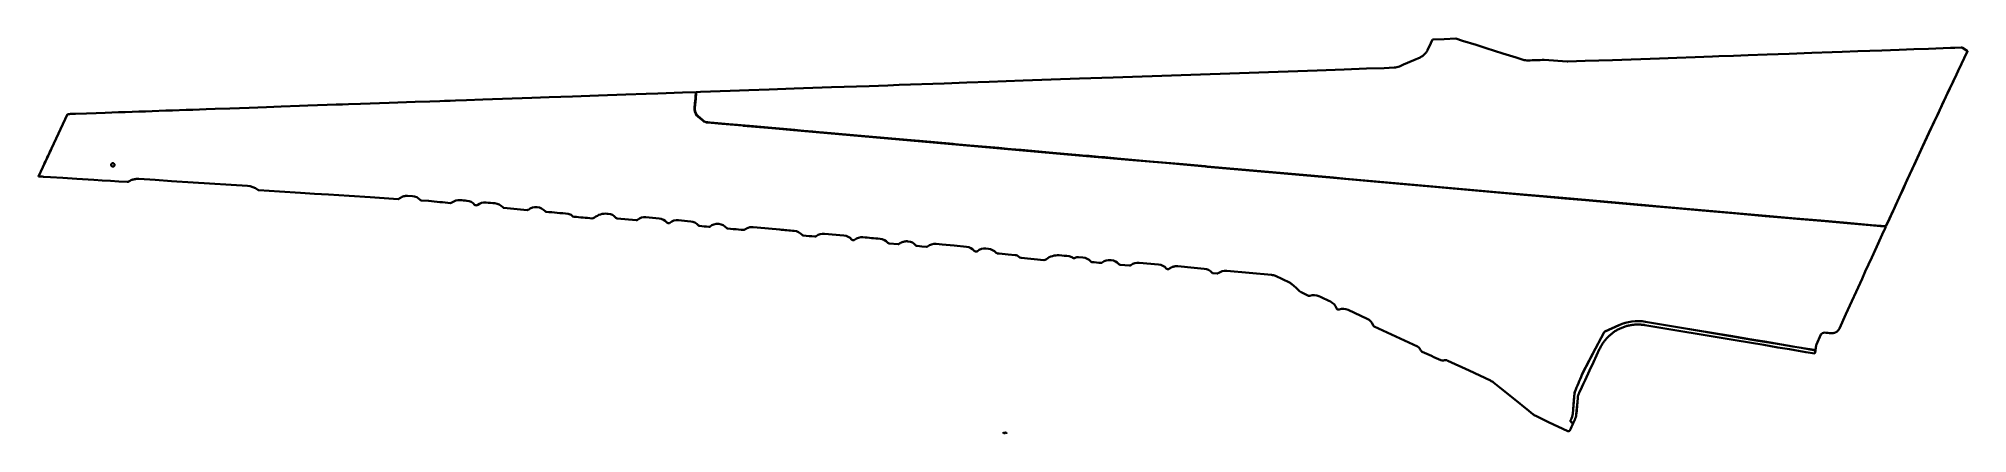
# Model space of a CAD drawing. Extents: x -16732 to -324, y -3780 to -423.
import ezdxf

# ---------------------------------------------------------------- set-up
doc = ezdxf.new("R2010")
doc.units = 0

msp = doc.modelspace()

# ---------------------------------------------------------------- linework, layer by layer
at = {"color": 7, "lineweight": 35}
for p, q in [((-4675.491211, -423.045258), (-4675.492676, -423.044922)), ((-3727.943604, -618.630554), (-3923.809082, -603.894287)), ((-364.996216, -501.970428), (-326.336792, -526.544739)), ((-323.988037, -530.392883), (-324.184204, -529.562256)), ((-392.462128, -675.722473), (-393.006378, -676.855652)), ((-11143.224609, -917.778015), (-11139.883789, -881.390991)), ((-11139.887695, -881.07605), (-11139.582031, -877.741272)), ((-11139.883789, -881.390991), (-11139.578125, -878.059265)), ((-11139.582031, -877.741272), (-11139.578125, -878.059204)), ((-11137.387695, -881.351624), (-11137.050781, -877.687866)), ((-11102.263672, -876.472168), (-11137.049805, -877.687378)), ((-16485.162109, -1064.86731), (-16621.654297, -1357.577637)), ((-11149.223633, -1031.76416), (-11149.236328, -1031.667969)), ((-11149.191406, -1032.017456), (-11149.229492, -1031.71814)), ((-11149.203125, -1031.926636), (-11149.214844, -1031.832275)), ((-11081.662109, -1120.03418), (-11120.188477, -1088.698242)), ((-11080.041992, -1118.133423), (-11118.634766, -1086.747559)), ((-11108.235352, -1095.390991), (-11118.597656, -1086.973633)), ((-11108.235352, -1095.390991), (-11080.001953, -1118.321777)), ((-11018.633789, -1136.463867), (-11039.354492, -1134.633179)), ((-11018.588867, -1136.633789), (-11039.30957, -1134.803955)), ((-10591.381836, -1174.320068), (-10690.987305, -1165.535034)), ((-10495.171875, -1185.179443), (-10464.302734, -1187.904053)), ((-10036.675781, -1223.243774), (-10146.169922, -1213.577759)), ((-9767.749023, -1246.959351), (-10036.675781, -1223.243774)), ((-16621.654297, -1357.577637), (-16732.167969, -1594.578003)), ((-16627.654297, -1370.434814), (-16621.539062, -1357.333984)), ((-8463.086914, -1362.102783), (-8562.692383, -1353.314819)), ((-16732.080078, -1594.080688), (-16732.167969, -1594.578003)), ((-16732.158203, -1594.578735), (-16732.167969, -1594.578003)), ((-6807.752441, -1508.221436), (-6794.374023, -1509.404175)), ((-6794.225586, -1509.417114), (-6794.374023, -1509.404175)), ((-6777.753418, -1513.393799), (-6776.523438, -1513.502197)), ((-5736.986328, -1605.594727), (-5716.629883, -1607.404053)), ((-5149.29541, -1657.746582), (-5716.629883, -1607.404053)), ((-13552.155273, -1763.12207), (-13592.966797, -1760.546875)), ((-13416.094727, -1803.692749), (-13474.695312, -1799.998779)), ((-13007.69043, -1841.197388), (-13012.68457, -1840.741333)), ((-12773.680664, -1862.706909), (-12576.168945, -1881.038696)), ((-12490.149414, -1856.900513), (-12493.949219, -1856.550415)), ((-11886.883789, -1912.38855), (-11893.949219, -1911.739136)), ((-11648.203125, -1966.410645), (-11810.523438, -1951.457886)), ((-11566.03418, -1941.948975), (-11453.492188, -1952.32605)), ((-986.006409, -1952.394043), (-1016.532288, -2018.976196)), ((-11371.704102, -1991.915771), (-11377.134766, -1991.415039)), ((-10948.950195, -1998.796387), (-10945.688477, -1999.096069)), ((-10869.316406, -2038.161011), (-10822.520508, -2042.438354)), ((-10619.96582, -2029.082397), (-10652.830078, -2026.056152)), ((-10427.486328, -2046.825806), (-10619.96582, -2029.082397)), ((-10045.96582, -2081.955078), (-9881.949219, -2097.112549)), ((-1017.932373, -2021.750854), (-1017.673645, -2021.336914)), ((-1016.792053, -2019.388672), (-1016.532349, -2018.976074)), ((-9805.704102, -2136.161377), (-9800.986328, -2136.595947)), ((-9497.615234, -2164.483154), (-9420.94043, -2171.533936)), ((-9338.753906, -2147.090576), (-9334.964844, -2147.441406)), ((-8762.582031, -2232.157715), (-8756.688477, -2232.787109)), ((-8674.203125, -2208.305908), (-8652.472656, -2210.310059)), ((-8373.474609, -2288.005127), (-8180.298828, -2305.79248)), ((-7928.777832, -2289.061279), (-7923.796875, -2289.52002)), ((-7847.555664, -2284.421631), (-7885.09082, -2280.976807)), ((-7611.839355, -2306.140137), (-7608.048828, -2306.490234)), ((-7451.730469, -2352.89502), (-7531.80127, -2345.506836)), ((-7369.463867, -2328.47998), (-7205.060547, -2343.628174)), ((-7124, -2383.220703), (-7128.616211, -2382.794434)), ((-6707.436523, -2421.538574), (-6740.051758, -2418.542725)), ((-6244.438477, -2432.264648), (-6625.213379, -2397.125977)), ((-6091.650391, -2497.056152), (-6211.228516, -2441.246094)), ((-5927.901367, -2610.198975), (-5992.197754, -2580.232666)), ((-5679.567383, -2725.965088), (-5684.15918, -2723.824219)), ((-5591.879883, -2730.054199), (-5429.382812, -2805.799561)), ((-3288.483154, -2860.330322), (-3407.654053, -2914.735107)), ((-1607.87439, -3024.425781), (-1569.777222, -2940.544434)), ((-1617.570679, -3076.666504), (-1621.668701, -3101.197266)), ((-1621.668701, -3101.197266), (-1621.460815, -3100.494385)), ((-1610.119263, -3031.79541), (-1616.934692, -3072.610596)), ((-3639.249268, -3482.69043), (-3650.868652, -3615.198486)), ((-3639.004883, -3480.619141), (-3650.623047, -3613.009766)), ((-3692.075439, -3686.025635), (-3677.32373, -3693.153076)), ((-3651.218262, -3618.712891), (-3650.979248, -3616.581055))]:
    msp.add_line(p, q, dxfattribs=at)
at = {"color": 7, "lineweight": 13}
for p, q in [((-324.536743, -532.800415), (-324.339996, -533.622253)), ((-11152.045898, -1012.919617), (-11152.020508, -1013.212097)), ((-11118.637695, -1086.74707), (-11118.597656, -1086.973511)), ((-11080.042969, -1118.133179), (-11080.001953, -1118.321777)), ((-11039.352539, -1134.633789), (-11039.310547, -1134.803955)), ((-3286.546631, -2864.074951), (-3405.721924, -2918.462402)), ((-1610.119019, -3031.79541), (-1609.820801, -3030.798584)), ((-3639.249268, -3482.689697), (-3639.004639, -3480.618164)), ((-3675.410156, -3688.703613), (-3690.06665, -3681.622803)), ((-3650.868652, -3615.198975), (-3650.623047, -3613.010254))]:
    msp.add_line(p, q, dxfattribs=at)
at = {"color": 7, "lineweight": 35}
for points in [[(-4873.376465, -430.006805), (-4888.518555, -461.931702), (-4916.606445, -521.416382)], [(-4675.492676, -423.044922), (-4774.436523, -426.509308), (-4873.376465, -430.006805)], [(-4104.341797, -602.941895), (-4161.464355, -584.860535), (-4275.326172, -548.8526), (-4418.503418, -503.708557), (-4504.181152, -476.762726), (-4618.40332, -440.912231), (-4675.491211, -423.045258)], [(-4979.523438, -582.520081), (-5032.373047, -605.699219), (-5120.41748, -644.282104), (-5155.622559, -659.709412)], [(-4979.522949, -582.520203), (-4975.719238, -580.776062), (-4971.976074, -578.906433), (-4968.297852, -576.913452), (-4964.687988, -574.799316), (-4961.150879, -572.566406), (-4957.69043, -570.217224), (-4954.311035, -567.754395), (-4951.015625, -565.180786), (-4947.808594, -562.499207), (-4944.693359, -559.712769), (-4941.67334, -556.824524), (-4938.751953, -553.837769), (-4935.933105, -550.755798), (-4933.219238, -547.58197), (-4930.450684, -544.10791), (-4927.808594, -540.538147), (-4925.295898, -536.877197), (-4922.916504, -533.129761), (-4920.67334, -529.300415), (-4918.568848, -525.394165), (-4916.606445, -521.415833)], [(-376.523041, -498.854584), (-431.982666, -500.896912), (-469.005951, -502.277496), (-529.04303, -504.431183), (-653.858643, -508.931244), (-778.663391, -513.444397), (-903.486084, -517.97113), (-1052.196411, -523.306763), (-1153.657227, -526.943115), (-1255.112793, -530.567078), (-1390.406616, -535.451721), (-1475.635864, -538.589111), (-1646.107422, -544.836914), (-1839.091431, -551.736938), (-2027.671875, -558.524902), (-2189.3396, -564.387329), (-2313.413574, -568.853088), (-2437.477539, -573.242676), (-2493.245605, -575.215332), (-2640.963867, -580.517029), (-2796.930908, -586.087524), (-2944.333008, -591.304199), (-3342.757812, -605.38147), (-3574.418213, -613.536316), (-3722.404785, -618.741516)], [(-1016.79187, -2019.388428), (-996.458801, -1975.024414), (-976.152527, -1930.658691), (-955.809814, -1886.306641), (-935.448059, -1841.953369), (-901.2771, -1767.467407), (-867.048584, -1692.994751), (-815.606079, -1581.265137), (-776.16864, -1495.742554), (-702.176331, -1335.723999), (-650.953857, -1225.289551), (-616.924316, -1152.12085), (-568.197693, -1047.674072), (-529.447815, -964.846375), (-506.920502, -916.848938), (-474.801422, -848.54248), (-442.86908, -780.91394), (-432.228241, -758.376404), (-418.001892, -728.351746), (-403.735596, -698.357422), (-382.500427, -653.740356), (-363.592499, -614.072021), (-351.243652, -588.343811), (-338.877136, -562.64032), (-324.537231, -532.799927)], [(-392.462128, -675.722473), (-374.940826, -638.923828), (-354.336517, -595.919128), (-340.352997, -566.888062), (-324.340454, -533.621765)], [(-7590.364258, -753.663574), (-7877.965332, -763.713623), (-8117.639648, -772.094666), (-8357.314453, -780.480225), (-8501.120117, -785.507629), (-8644.924805, -790.52887), (-8836.663086, -797.234802), (-9028.40625, -803.948975), (-9411.881836, -817.36261), (-9507.745117, -820.717896)], [(-5201.743652, -670.211121), (-5244.267578, -671.718323), (-5286.797363, -673.245056), (-5435.624023, -678.449402), (-5626.974609, -685.050232), (-5855.584473, -693.057556), (-7590.364258, -753.663513)], [(-393.006378, -676.855652), (-417.771484, -728.854614), (-433.248505, -761.50061), (-449.024841, -794.900574), (-475.735565, -851.425781), (-524.675781, -955.514038), (-578.31842, -1070.108032), (-631.4328, -1184.003052), (-668.396912, -1263.500732), (-708.617004, -1350.22998), (-765.30719, -1472.737671), (-838.308899, -1630.958984), (-871.013794, -1702.000244), (-903.679749, -1773.011353), (-918.139526, -1804.484131), (-941.935852, -1856.361328), (-969.611633, -1916.605103), (-986.006348, -1952.393921)], [(-11139.582031, -877.740784), (-11253.991211, -881.756897), (-11463.746094, -889.106201), (-11563.851562, -892.609985), (-11735.466797, -898.568237), (-11968.321289, -906.69635), (-12191.333008, -914.525879), (-12389.098633, -921.466003), (-12537.423828, -926.678589), (-12954.010742, -941.208069), (-13092.849609, -946.045227), (-13185.427734, -949.26178), (-13231.710938, -950.883484), (-13277.990234, -952.525269), (-13319.649414, -953.96991), (-13402.973633, -956.899902), (-13527.958984, -961.321838), (-13750.160156, -969.13562), (-13992.614258, -977.620728), (-14096.195312, -981.244934), (-14147.984375, -983.042725), (-14199.783203, -984.826965), (-14277.481445, -987.542114), (-14442.197266, -993.311951), (-14511.613281, -995.74231), (-14668.512695, -1001.242981), (-14792.513672, -1005.622803), (-14940.804688, -1010.806335), (-15104.681641, -1016.489075), (-15228.739258, -1020.856873), (-15305.182617, -1023.562439)], [(-11152.045898, -1012.919617), (-11148.405273, -973.342102), (-11144.745117, -933.782471), (-11141.089844, -894.239136), (-11139.887695, -881.07605)], [(-11152.020508, -1013.212097), (-11148.362305, -973.41803), (-11144.563477, -932.342896), (-11143.863281, -924.809692)], [(-11149.555664, -1013.207947), (-11144.678711, -960.43396), (-11142.248047, -934.059631), (-11137.387695, -881.351624)], [(-9507.745117, -820.717896), (-9667.196289, -826.289062), (-9986.110352, -837.419312), (-10145.589844, -842.959106), (-10305.015625, -848.582397), (-10517.641602, -856.02771), (-10690.335938, -862.073303), (-10849.775391, -867.663391), (-11102.263672, -876.472168)], [(-15305.182617, -1023.562439), (-15420.061523, -1027.609009), (-15477.483398, -1029.605103), (-15592.31543, -1033.595215), (-15649.719727, -1035.608398), (-15764.545898, -1039.623535), (-15821.94043, -1041.646973), (-15879.34668, -1043.646484), (-15936.767578, -1045.612793), (-15994.176758, -1047.608765), (-16051.578125, -1049.618042), (-16166.425781, -1053.673828), (-16242.984375, -1056.431641), (-16325.179688, -1059.321045), (-16418.728516, -1062.607422), (-16453.558594, -1063.803223)], [(-10741.883789, -1163.380493), (-10920.483398, -1147.616577), (-11009.78418, -1139.734253), (-11039.548828, -1137.111084)], [(-10494.46582, -1182.727783), (-10651.764648, -1168.845825), (-10756.570312, -1159.615479), (-10861.374023, -1150.361694), (-10983.671875, -1139.561279), (-11018.633789, -1136.463867)], [(-10690.987305, -1165.535034), (-10787.004883, -1157.081299), (-10899.650391, -1147.145996), (-11001.074219, -1138.183594), (-11018.588867, -1136.633667)], [(-10741.883789, -1163.380615), (-10740.890625, -1163.50708), (-10739.897461, -1163.633545)], [(-10495.171875, -1185.179077), (-10666.481445, -1170.094604), (-10739.897461, -1163.633667)], [(-7557.350098, -1442.000854), (-7851.068848, -1416.066895), (-10053.946289, -1221.605713), (-10164.094727, -1211.875854), (-10249.773438, -1204.325195), (-10298.728516, -1199.996094), (-10396.625, -1191.366821), (-10494.46582, -1182.727783)], [(-10146.169922, -1213.577759), (-10224.894531, -1206.637329), (-10428.649414, -1188.674805), (-10494.424805, -1182.868164)], [(-6777.753418, -1513.393799), (-6962.089355, -1497.088257), (-7146.425781, -1480.800171), (-7422.924316, -1456.383179), (-7883.748535, -1415.693481), (-8897.55957, -1326.185913), (-10341.469727, -1198.735596), (-10464.302734, -1187.904419)], [(-9309.555664, -1287.389526), (-9505.249023, -1270.125732), (-9767.749023, -1246.959351)], [(-8951.609375, -1318.98291), (-9237.96875, -1293.708374), (-9309.555664, -1287.389526)], [(-8562.692383, -1353.314819), (-8914.986328, -1322.218262), (-8951.609375, -1318.98291)], [(-7878.476074, -1413.71167), (-8103.321777, -1393.849121), (-8373.102539, -1370.047607), (-8463.086914, -1362.102783)], [(-6794.660156, -1509.378784), (-7404.820801, -1455.462402), (-7557.350098, -1442.000854)], [(-7276.16748, -1466.850098), (-7526.975586, -1444.719116), (-7557.286621, -1442.043213)], [(-7276.16748, -1466.850098), (-6995.119629, -1491.678955), (-6807.752441, -1508.221436)], [(-15977.68457, -1642.199219), (-16049.067383, -1637.690308), (-16120.430664, -1633.161011), (-16191.810547, -1628.61377), (-16263.204102, -1624.119019), (-16405.990234, -1615.187622), (-16525.001953, -1607.752441), (-16629.738281, -1601.143799), (-16691.541016, -1597.198364)], [(-16090.55957, -1507.517212), (-16091.713867, -1508.470703), (-16092.958984, -1509.300537), (-16094.28418, -1509.998169), (-16095.672852, -1510.55603), (-16097.112305, -1510.968384), (-16098.586914, -1511.231079), (-16100.081055, -1511.34082), (-16101.579102, -1511.296631), (-16103.064453, -1511.098999), (-16104.521484, -1510.75), (-16105.936523, -1510.253174), (-16107.291992, -1509.61377), (-16108.574219, -1508.838745), (-16109.771484, -1507.936157), (-16110.869141, -1506.915527), (-16111.855469, -1505.788086), (-16112.720703, -1504.565552), (-16113.456055, -1503.260498), (-16114.053711, -1501.887085), (-16114.506836, -1500.459595), (-16114.78125, -1499.174927), (-16114.938477, -1497.870728), (-16114.977539, -1496.557739), (-16114.898438, -1495.246582), (-16114.701172, -1493.947998), (-16114.386719, -1492.672607)], [(-16090.362305, -1506.817139), (-16091.517578, -1507.767944), (-16092.763672, -1508.594971), (-16094.088867, -1509.289795), (-16095.479492, -1509.845093), (-16096.918945, -1510.255005), (-16098.396484, -1510.515625), (-16099.892578, -1510.623413), (-16101.392578, -1510.577271), (-16102.879883, -1510.377686), (-16104.338867, -1510.026978), (-16105.754883, -1509.528564), (-16107.111328, -1508.887695), (-16108.395508, -1508.111328), (-16109.592773, -1507.20752), (-16110.69043, -1506.185669), (-16111.675781, -1505.05896), (-16112.539062, -1503.83728), (-16113.272461, -1502.533569), (-16113.868164, -1501.161499), (-16114.318359, -1499.735718), (-16114.619141, -1498.274658), (-16114.766602, -1496.790649), (-16114.761719, -1495.299316), (-16114.601562, -1493.816772), (-16114.290039, -1492.358398)], [(-16110.267578, -1486.068481), (-16109.113281, -1485.11499), (-16107.868164, -1484.285034), (-16106.542969, -1483.587402), (-16105.154297, -1483.029297), (-16103.714844, -1482.616821), (-16102.239258, -1482.354126), (-16100.745117, -1482.244263), (-16099.24707, -1482.28833), (-16097.761719, -1482.485962), (-16096.304688, -1482.834839), (-16094.890625, -1483.331665), (-16093.535156, -1483.970825), (-16092.251953, -1484.74585), (-16091.055664, -1485.648315), (-16089.958984, -1486.668823), (-16088.97168, -1487.796143), (-16088.106445, -1489.018799), (-16087.371094, -1490.32373), (-16086.774414, -1491.697144), (-16086.321289, -1493.124634), (-16086.048828, -1494.39624), (-16085.891602, -1495.687134), (-16085.849609, -1496.986816), (-16085.923828, -1498.285034), (-16086.114258, -1499.571411), (-16086.417969, -1500.835449)], [(-15968.641602, -1639.864746), (-15964.666016, -1637.409546), (-15960.615234, -1635.079102), (-15956.493164, -1632.875366), (-15952.304688, -1630.800781), (-15948.052734, -1628.857056), (-15943.743164, -1627.046265), (-15939.378906, -1625.369995), (-15934.96582, -1623.830078), (-15930.505859, -1622.427856), (-15926.004883, -1621.164795), (-15921.466797, -1620.042236), (-15916.896484, -1619.061157), (-15912.123047, -1618.193726), (-15907.324219, -1617.480713), (-15902.504883, -1616.922974), (-15897.668945, -1616.52124), (-15892.823242, -1616.276001), (-15887.97168, -1616.187378), (-15883.119141, -1616.255615), (-15878.271484, -1616.480713)], [(-15878.271484, -1616.480713), (-15739.739258, -1625.215088), (-15601.260742, -1633.960205), (-15416.608398, -1645.62439), (-14954.914062, -1674.694336)], [(-5715.921387, -1605.035767), (-6039.540039, -1576.291748), (-6794.660156, -1509.378784)], [(-6791.943359, -1512.141724), (-6265.418945, -1558.715454), (-5736.986328, -1605.594849)], [(-5716.59375, -1607.487549), (-6459.408203, -1541.567627), (-6777.753418, -1513.393799)], [(-1017.932068, -2021.75061), (-1062.109619, -2017.884521), (-1150.465332, -2010.194824), (-1282.476807, -1998.638428), (-1470.053711, -1982.199829), (-1799.955444, -1953.279419), (-2044.724854, -1931.810303), (-2279.62207, -1911.18103), (-2514.526367, -1890.564819), (-2866.890137, -1859.60437), (-3101.819824, -1838.950195), (-3571.707764, -1797.553467), (-4159.126953, -1745.674927), (-4981.549805, -1672.78833), (-5716.59375, -1607.487671)], [(-1016.791931, -2019.388306), (-1141.132324, -2008.480835), (-1345.742798, -1990.579834), (-1570.560303, -1970.87854), (-1787.400513, -1951.882812), (-2004.248291, -1932.852661), (-2297.901611, -1907.081055), (-2943.962646, -1850.321411), (-3061.439209, -1839.985352), (-3413.879883, -1808.953491), (-3766.351807, -1777.86499), (-4236.336914, -1736.326904), (-5000.091309, -1668.62915), (-5610.401367, -1614.413086), (-5715.921387, -1605.035767)], [(-14859.491211, -1712.693848), (-14681.739258, -1723.922729), (-14503.992188, -1735.115601), (-14385.491211, -1742.574707), (-14266.976562, -1750.078857), (-14089.19043, -1761.29834), (-13911.399414, -1772.487915), (-13792.87793, -1779.943359), (-13674.380859, -1787.406494)], [(-13663.763672, -1783.901855), (-13660.80957, -1781.502441), (-13657.765625, -1779.217529), (-13654.636719, -1777.050415), (-13651.426758, -1775.00415), (-13648.141602, -1773.081787), (-13644.78418, -1771.286011), (-13641.361328, -1769.619507), (-13637.876953, -1768.084595), (-13634.336914, -1766.683594), (-13630.745117, -1765.418213), (-13627.108398, -1764.290649), (-13623.430664, -1763.302124), (-13619.688477, -1762.448364), (-13615.916992, -1761.738525), (-13612.121094, -1761.173706), (-13608.305664, -1760.754883), (-13604.476562, -1760.482422), (-13600.640625, -1760.356934), (-13596.801758, -1760.378418), (-13592.967773, -1760.546875)], [(-4098.692383, -1750.853271), (-4434.178223, -1721.164917), (-5049.805176, -1666.58252), (-5149.295898, -1657.746582)], [(-2023.357178, -1933.408325), (-2224.406982, -1915.771118), (-2373.696533, -1902.681152), (-2597.918701, -1883.008911), (-3034.967529, -1844.608521), (-3275.056152, -1823.483276), (-3468.090332, -1806.490112), (-3748.766602, -1781.747803), (-3960.644531, -1763.04541), (-4098.692383, -1750.853271)], [(-1017.673401, -2021.33667), (-1120.569824, -2012.37915), (-1346.502686, -1992.647461), (-1566.38623, -1973.441895), (-1775.144043, -1955.146118), (-2023.357178, -1933.408203)], [(-10822.520508, -2042.438354), (-10821.526367, -2042.556641), (-10820.532227, -2042.675293)], [(-10724.30957, -2047.325684), (-10721.27832, -2045.013428), (-10718.160156, -2042.818237), (-10714.960938, -2040.743286), (-10711.685547, -2038.791626), (-10708.336914, -2036.965942), (-10704.920898, -2035.268921), (-10701.443359, -2033.703247), (-10697.908203, -2032.270874), (-10694.321289, -2030.973999), (-10690.686523, -2029.814575), (-10687.011719, -2028.794312), (-10683.299805, -2027.914429), (-10679.541016, -2027.173828), (-10675.757812, -2026.577148), (-10671.954102, -2026.125488), (-10668.136719, -2025.819336), (-10664.30957, -2025.65918), (-10660.478516, -2025.645264), (-10656.650391, -2025.777588), (-10652.830078, -2026.05603)], [(-1137.824707, -2283.966309), (-1080.711548, -2158.943604), (-1039.77356, -2069.470459), (-1030.620483, -2049.487061)], [(-1048.549194, -2088.728027), (-1086.017578, -2170.615967), (-1137.775757, -2283.858398)], [(-9410.220703, -2168.346191), (-9407.189453, -2166.034668), (-9404.072266, -2163.840332), (-9400.874023, -2161.766357), (-9397.597656, -2159.81543), (-9394.25, -2157.990723), (-9390.834961, -2156.294678), (-9387.357422, -2154.72998), (-9383.822266, -2153.29834), (-9380.236328, -2152.002441), (-9376.602539, -2150.843994), (-9372.926758, -2149.824463), (-9369.21582, -2148.945312), (-9365.458984, -2148.205566), (-9361.675781, -2147.609619), (-9357.874023, -2147.158691), (-9354.056641, -2146.853027), (-9350.230469, -2146.693359), (-9346.400391, -2146.679688), (-9342.573242, -2146.812256), (-9338.753906, -2147.09082)], [(-9180.03125, -2193.737549), (-9219.385742, -2190.115479), (-9258.738281, -2186.479736)], [(-8838.681641, -2193.144287), (-8942.314453, -2183.597412), (-9045.947266, -2174.058838), (-9097.762695, -2169.293457)], [(-8424.34082, -2263.321289), (-8485.101562, -2257.72998), (-8561.049805, -2250.730713), (-8576.238281, -2249.335693)], [(-1412.87915, -2887.641846), (-1358.001465, -2766.9646), (-1220.513428, -2465.154541), (-1192.97229, -2404.770996), (-1137.824707, -2283.966309)], [(-7113.259766, -2380.023926), (-7110.230957, -2377.709473), (-7107.116211, -2375.511963), (-7103.918945, -2373.43457), (-7100.64502, -2371.480469), (-7097.298828, -2369.652344), (-7093.884766, -2367.952881), (-7090.408203, -2366.384521), (-7086.874512, -2364.949463), (-7083.288574, -2363.649658), (-7079.655273, -2362.487061), (-7075.980469, -2361.463623), (-7072.269043, -2360.580566), (-7068.494629, -2359.833252), (-7064.694336, -2359.231201), (-7060.873535, -2358.775146), (-7057.038086, -2358.46582), (-7053.193359, -2358.303711), (-7049.345215, -2358.289062), (-7045.499512, -2358.421631), (-7041.661133, -2358.70166)], [(-5370.272461, -2870.109375), (-5186.324707, -2955.851562), (-5002.381348, -3041.59375)], [(-3602.648193, -3279.883057), (-3509.847656, -3101.89624), (-3417.033447, -2923.631104)], [(-3452.406738, -3061.180664), (-3449.209961, -3054.505371), (-3445.875, -3047.897461), (-3442.40332, -3041.359619), (-3438.796387, -3034.894775), (-3435.055908, -3028.505859), (-3431.183594, -3022.195312), (-3427.180664, -3015.966064), (-3423.049316, -3009.820801), (-3418.791016, -3003.762207), (-3414.407471, -2997.792725), (-3409.900879, -2991.915039), (-3405.272949, -2986.131592), (-3400.525635, -2980.444824), (-3395.661133, -2974.857422), (-3390.681152, -2969.371582), (-3385.588135, -2963.989502), (-3380.384277, -2958.713867), (-3375.071777, -2953.546631), (-3369.652832, -2948.490234), (-3364.130127, -2943.546631), (-3358.495117, -2938.709229), (-3352.760742, -2933.989258), (-3346.929443, -2929.388672), (-3341.003418, -2924.90918), (-3334.985596, -2920.553223), (-3328.878662, -2916.322021), (-3322.684814, -2912.217773), (-3316.407227, -2908.242188), (-3310.04834, -2904.396729), (-3303.611328, -2900.68335), (-3297.098389, -2897.103516), (-3290.512695, -2893.658691), (-3283.856934, -2890.350342), (-3277.134277, -2887.179932), (-3270.346924, -2884.148926), (-3263.40625, -2881.220459), (-3256.405273, -2878.437744), (-3249.347168, -2875.801514), (-3242.235107, -2873.313232), (-3235.072021, -2870.974121), (-3227.861328, -2868.784668), (-3220.606201, -2866.746094), (-3213.309814, -2864.859375), (-3205.975342, -2863.125244), (-3198.606201, -2861.544434), (-3191.205322, -2860.117432), (-3183.776123, -2858.844971), (-3176.322021, -2857.727783), (-3168.845947, -2856.766113), (-3161.56665, -2855.981445), (-3154.272705, -2855.344238), (-3146.967285, -2854.854492), (-3139.653076, -2854.512939), (-3132.333252, -2854.319336), (-3125.010986, -2854.273682), (-3117.688965, -2854.376221), (-3110.370361, -2854.626709), (-3103.05835, -2855.025391), (-3095.755615, -2855.571533), (-3088.465332, -2856.265381), (-3081.19043, -2857.106445), (-3073.934082, -2858.094238), (-3066.698975, -2859.228516)], [(-1621.668701, -3101.197266), (-1698.932983, -3088.181152), (-1791.522095, -3072.619385), (-1838.215698, -3064.798828), (-1936.384277, -3048.396973), (-2056.052979, -3028.344482), (-2177.643799, -3007.987061), (-2300.767334, -2987.375488), (-3066.69873, -2859.228516)], [(-3062.266113, -2830.529053), (-2773.171875, -2878.887695), (-2339.530029, -2951.402832), (-2194.974609, -2975.564697), (-2050.449219, -2999.824463), (-1905.920654, -3024.017822), (-1809.548828, -3040.131836), (-1737.298462, -3052.290039), (-1665.061035, -3064.494385), (-1616.934692, -3072.610596)], [(-1412.878662, -2887.641846), (-1414.299805, -2890.581543), (-1415.858032, -2893.451416), (-1417.549805, -2896.245117), (-1419.37146, -2898.956055), (-1421.31897, -2901.578857), (-1423.387817, -2904.107666), (-1425.573364, -2906.536377), (-1427.870972, -2908.860352), (-1430.275391, -2911.074219), (-1432.78125, -2913.173096), (-1435.389526, -2915.157227), (-1438.088501, -2917.01709), (-1440.872192, -2918.748291), (-1443.734253, -2920.347412), (-1446.668579, -2921.810791), (-1449.668579, -2923.135498), (-1452.727661, -2924.318359), (-1455.838989, -2925.356689), (-1458.99585, -2926.248779), (-1462.191162, -2926.992188), (-1465.077026, -2927.530273), (-1467.983032, -2927.947266), (-1470.904175, -2928.242432), (-1473.835205, -2928.415527), (-1476.770996, -2928.46582), (-1479.706421, -2928.393555), (-1482.636475, -2928.198486)], [(-3452.406738, -3061.18042), (-3505.402832, -3174.772461), (-3537.945557, -3244.543213), (-3576.288574, -3326.75415), (-3592.203613, -3360.825195), (-3615.993652, -3411.897949), (-3626.040039, -3433.445068)], [(-1616.934692, -3072.610596), (-1617.308838, -3075.07373), (-1617.570557, -3076.666504)], [(-4380.990234, -3331.218262), (-4562.598633, -3246.569336), (-4744.212891, -3161.920898)], [(-4355.094238, -3347.431641), (-4299.549805, -3392.103027), (-4188.009766, -3481.75415), (-4054.320801, -3589.149902), (-4020.901855, -3615.978271)], [(-3680.76001, -3612.496094), (-3671.12207, -3496.169189), (-3666.299316, -3437.976807)], [(-3722.966553, -3760.89209), (-3886.865479, -3683.282715), (-3996.150879, -3631.479004)], [(-3706.192871, -3754.958252), (-3706.726562, -3755.971924), (-3707.352783, -3756.931885), (-3708.066406, -3757.830078), (-3708.860596, -3758.658691), (-3709.729004, -3759.410645), (-3710.670166, -3760.084473), (-3711.670166, -3760.668701), (-3712.720459, -3761.158447), (-3713.812012, -3761.550049), (-3714.935303, -3761.840088), (-3716.085449, -3762.026611), (-3717.248291, -3762.106934), (-3718.413574, -3762.080322), (-3719.571289, -3761.947021), (-3720.711914, -3761.708252), (-3721.858643, -3761.353516), (-3722.966064, -3760.89209)], [(-3692.075439, -3686.025635), (-3693.410645, -3685.295654), (-3694.664307, -3684.435059), (-3695.82373, -3683.453125), (-3696.876465, -3682.359375), (-3697.811768, -3681.165283), (-3698.614746, -3679.890381), (-3699.283447, -3678.541504), (-3699.810059, -3677.132324), (-3700.189453, -3675.677246), (-3700.417236, -3674.19165), (-3700.491211, -3672.694824), (-3700.411133, -3671.198242), (-3700.177734, -3669.717773), (-3699.793945, -3668.268555), (-3699.263428, -3666.865723), (-3698.790527, -3665.886475), (-3698.246338, -3664.94458)], [(-3677.32373, -3693.153076), (-3676.594971, -3691.352051), (-3675.410156, -3688.703613)]]:
    msp.add_lwpolyline(points, dxfattribs=at)
at = {"color": 7, "lineweight": 13}
for points in [[(-3598.629883, -3281.539551), (-3524.391602, -3139.200439), (-3413.00415, -2925.366943)], [(-3417.033447, -2923.631104), (-3416.442871, -2923.815674), (-3415.732178, -2924.0896), (-3414.955566, -2924.424072), (-3413.00415, -2925.366943)], [(-3407.654053, -2914.735107), (-3407.420898, -2915.10791), (-3406.852783, -2916.145508), (-3405.722168, -2918.462158)], [(-3288.483154, -2860.330322), (-3288.248779, -2860.707764), (-3287.678955, -2861.752197), (-3286.546631, -2864.074951)], [(-3062.266113, -2830.529053), (-3062.507324, -2832.096924), (-3062.921875, -2834.627441)], [(-3062.921875, -2834.627441), (-2773.821045, -2882.970459), (-2340.182129, -2955.467041), (-2123.352051, -2991.746338), (-1906.558838, -3028.081787), (-1810.190552, -3044.205566), (-1737.939453, -3056.36084), (-1665.699219, -3068.554932), (-1617.570557, -3076.666504)], [(-3603.380127, -3281.449219), (-3602.770264, -3281.557617), (-3602.03418, -3281.749756), (-3601.227783, -3282.001465), (-3600.222656, -3282.356445), (-3599.198486, -3282.755859)], [(-3602.648193, -3279.883057), (-3602.061523, -3280.041748), (-3601.35376, -3280.294922), (-3600.579346, -3280.614014), (-3599.613037, -3281.053711), (-3598.629883, -3281.539307)], [(-3676.261475, -3612.422119), (-3667.592041, -3507.771729), (-3661.800537, -3437.933838)], [(-3666.299316, -3437.976807), (-3665.508057, -3437.873779), (-3664.539062, -3437.831543), (-3663.479492, -3437.839844), (-3661.800537, -3437.933594)], [(-3663.401367, -3426.041992), (-3662.792725, -3426.140137), (-3662.057129, -3426.324219), (-3661.251221, -3426.570068), (-3660.246338, -3426.92041), (-3659.222412, -3427.317871)], [(-3698.246338, -3664.94458), (-3697.685303, -3665.119629), (-3697.007324, -3665.404541), (-3696.266602, -3665.765381), (-3695.34082, -3666.265869), (-3694.401123, -3666.819336)], [(-3690.06665, -3681.622803), (-3691.000244, -3681.112793), (-3691.877197, -3680.511719), (-3692.688721, -3679.825928), (-3693.426514, -3679.062256), (-3694.082275, -3678.228516), (-3694.645996, -3677.338623), (-3695.116211, -3676.396729), (-3695.488037, -3675.412598), (-3695.757324, -3674.395996), (-3695.921143, -3673.357666), (-3695.977539, -3672.311523), (-3695.927002, -3671.265137), (-3695.769531, -3670.229492), (-3695.507324, -3669.214844), (-3695.142822, -3668.232178), (-3694.799316, -3667.511475), (-3694.400879, -3666.819336)], [(-3692.075439, -3686.025635), (-3691.588867, -3684.864258), (-3690.332764, -3682.164062), (-3690.06665, -3681.622803)], [(-3680.76001, -3612.496094), (-3680.348633, -3612.42334), (-3679.866943, -3612.371582), (-3678.941895, -3612.327637), (-3677.939697, -3612.331543), (-3676.26123, -3612.422363)]]:
    msp.add_lwpolyline(points, dxfattribs=at)
for points in [[(-8527.52832, -3774.030029), (-8527.05957, -3774.030029), (-8527.05957, -3772.421143), (-8525.586914, -3772.421143), (-8525.586914, -3772.002686), (-8527.05957, -3772.002686), (-8527.05957, -3770.953613), (-8525.249023, -3770.953613), (-8525.249023, -3770.530029), (-8527.52832, -3770.530029)], [(-8524.335938, -3774.030029), (-8523.892578, -3774.030029), (-8523.892578, -3772.481689), (-8523.84668, -3772.108643), (-8523.710938, -3771.841309), (-8523.489258, -3771.679932), (-8523.191406, -3771.624512), (-8522.969727, -3771.659668), (-8522.802734, -3771.760498), (-8522.702148, -3771.932129), (-8522.666992, -3772.164062), (-8522.217773, -3772.164062), (-8522.27832, -3771.755615), (-8522.445312, -3771.463135), (-8522.722656, -3771.286621), (-8523.100586, -3771.226074), (-8523.357422, -3771.266357), (-8523.580078, -3771.367188), (-8523.776367, -3771.538574), (-8523.932617, -3771.770752), (-8523.932617, -3771.321777), (-8524.335938, -3771.321777)], [(-8521.597656, -3772.678467), (-8521.516602, -3773.293701), (-8521.285156, -3773.747559), (-8520.916992, -3774.030029), (-8520.422852, -3774.125732), (-8519.933594, -3774.030029), (-8519.56543, -3773.752686), (-8519.333008, -3773.298828), (-8519.248047, -3772.678467), (-8519.333008, -3772.063232), (-8519.56543, -3771.604248), (-8519.933594, -3771.326904), (-8520.422852, -3771.226074), (-8520.916992, -3771.326904), (-8521.285156, -3771.609375), (-8521.516602, -3772.063232)], [(-8521.143555, -3772.67334), (-8521.098633, -3772.219482), (-8520.957031, -3771.891602), (-8520.730469, -3771.689941), (-8520.422852, -3771.619385), (-8520.120117, -3771.689941), (-8519.893555, -3771.886719), (-8519.751953, -3772.219482), (-8519.701172, -3772.67334), (-8519.751953, -3773.132324), (-8519.893555, -3773.465088), (-8520.120117, -3773.666992), (-8520.422852, -3773.732422), (-8520.730469, -3773.666992), (-8520.957031, -3773.465088), (-8521.098633, -3773.132324)], [(-8518.430664, -3774.030029), (-8517.986328, -3774.030029), (-8517.986328, -3772.466553), (-8517.941406, -3772.108643), (-8517.794922, -3771.846191), (-8517.568359, -3771.684814), (-8517.265625, -3771.624512), (-8517.023438, -3771.674805), (-8516.87207, -3771.811035), (-8516.796875, -3772.037842), (-8516.771484, -3772.340576), (-8516.771484, -3774.030029), (-8516.327148, -3774.030029), (-8516.327148, -3772.249756), (-8516.347656, -3771.891602), (-8516.438477, -3771.594238), (-8516.736328, -3771.321777), (-8517.200195, -3771.226074), (-8517.457031, -3771.26123), (-8517.673828, -3771.357178), (-8517.860352, -3771.518555), (-8518.006836, -3771.735352), (-8518.006836, -3771.321777), (-8518.430664, -3771.321777)], [(-8514.799805, -3771.790771), (-8514.799805, -3773.147461), (-8514.769531, -3773.586182), (-8514.62793, -3773.888916), (-8514.345703, -3774.06543), (-8513.866211, -3774.125732), (-8513.341797, -3774.100586), (-8513.341797, -3773.717285), (-8513.725586, -3773.747559), (-8514.073242, -3773.707275), (-8514.259766, -3773.581299), (-8514.34082, -3773.369385), (-8514.355469, -3773.071777), (-8514.355469, -3771.790771), (-8513.341797, -3771.790771), (-8513.341797, -3771.412598), (-8514.355469, -3771.412598), (-8514.355469, -3770.62085), (-8514.799805, -3770.62085), (-8514.799805, -3771.412598), (-8515.566406, -3771.412598), (-8515.566406, -3771.790771)], [(-8508.510742, -3774.030029), (-8508.041992, -3774.030029), (-8507.052734, -3771.321777), (-8507.511719, -3771.321777), (-8508.273438, -3773.505615), (-8509.049805, -3771.321777), (-8509.513672, -3771.321777)], [(-8504.929688, -3773.656738), (-8504.929688, -3771.412598), (-8506.069336, -3771.412598), (-8506.069336, -3771.790771), (-8505.374023, -3771.790771), (-8505.374023, -3773.656738), (-8506.28125, -3773.656738), (-8506.28125, -3774.030029), (-8504.011719, -3774.030029), (-8504.011719, -3773.656738)], [(-8504.915039, -3770.408936), (-8505.383789, -3770.408936), (-8505.383789, -3770.91333), (-8504.915039, -3770.91333)], [(-8502.862305, -3772.804443), (-8501.086914, -3772.804443), (-8501.082031, -3772.597656), (-8501.162109, -3772.017822), (-8501.384766, -3771.583984), (-8501.737305, -3771.321777), (-8502.206055, -3771.226074), (-8502.665039, -3771.326904), (-8503.018555, -3771.609375), (-8503.245117, -3772.068115), (-8503.326172, -3772.67334), (-8503.25, -3773.293701), (-8503.023438, -3773.747559), (-8502.675781, -3774.030029), (-8502.22168, -3774.125732), (-8501.828125, -3774.060303), (-8501.505859, -3773.888916), (-8501.268555, -3773.616455), (-8501.131836, -3773.253418), (-8501.571289, -3773.253418), (-8501.662109, -3773.455078), (-8501.792969, -3773.606445), (-8502.166016, -3773.727539), (-8502.454102, -3773.671875), (-8502.670898, -3773.495361), (-8502.811523, -3773.208008), (-8502.862305, -3772.81958)], [(-8502.862305, -3772.431396), (-8502.806641, -3772.083252), (-8502.670898, -3771.826172), (-8502.463867, -3771.669678), (-8502.191406, -3771.614258), (-8501.923828, -3771.669678), (-8501.717773, -3771.826172), (-8501.59082, -3772.083252), (-8501.545898, -3772.431396)], [(-8499.574219, -3774.030029), (-8499.170898, -3771.730225), (-8498.766602, -3774.030029), (-8498.34375, -3774.030029), (-8497.677734, -3771.321777), (-8498.106445, -3771.321777), (-8498.555664, -3773.621582), (-8498.954102, -3771.321777), (-8499.392578, -3771.321777), (-8499.791016, -3773.621582), (-8500.239258, -3771.321777), (-8500.663086, -3771.321777), (-8499.998047, -3774.030029)], [(-8527.291992, -3778.922119), (-8527.75, -3778.922119), (-8527.649414, -3779.456543), (-8527.397461, -3779.849854), (-8527.008789, -3780.086914), (-8526.484375, -3780.172607), (-8525.964844, -3780.092041), (-8525.577148, -3779.870117), (-8525.330078, -3779.522217), (-8525.239258, -3779.063232), (-8525.314453, -3778.649658), (-8525.526367, -3778.382324), (-8525.869141, -3778.205811), (-8526.328125, -3778.074707), (-8526.72168, -3777.979004), (-8526.978516, -3777.86792), (-8527.125, -3777.706543), (-8527.170898, -3777.454346), (-8527.125, -3777.227539), (-8526.994141, -3777.055908), (-8526.791992, -3776.939941), (-8526.514648, -3776.899658), (-8526.232422, -3776.950195), (-8526.010742, -3777.086182), (-8525.864258, -3777.313232), (-8525.793945, -3777.62085), (-8525.334961, -3777.62085), (-8525.334961, -3777.61084), (-8525.415039, -3777.136719), (-8525.652344, -3776.783691), (-8526.025391, -3776.561768), (-8526.530273, -3776.486084), (-8526.983398, -3776.561768), (-8527.336914, -3776.773682), (-8527.563477, -3777.101318), (-8527.644531, -3777.525146), (-8527.579102, -3777.90332), (-8527.387695, -3778.1604), (-8527.084961, -3778.332031), (-8526.670898, -3778.463135), (-8526.262695, -3778.579102), (-8525.955078, -3778.689941), (-8525.768555, -3778.851318), (-8525.703125, -3779.11377), (-8525.763672, -3779.380859), (-8525.919922, -3779.582764), (-8526.157227, -3779.70874), (-8526.464844, -3779.749023), (-8526.807617, -3779.693604), (-8527.069336, -3779.532227), (-8527.236328, -3779.27002)], [(-8522.777344, -3778.266357), (-8522.338867, -3778.266357), (-8522.429688, -3777.863037), (-8522.646484, -3777.545166), (-8522.984375, -3777.348633), (-8523.423828, -3777.272949), (-8523.907227, -3777.373779), (-8524.275391, -3777.65625), (-8524.507812, -3778.11499), (-8524.587891, -3778.730469), (-8524.512695, -3779.340576), (-8524.286133, -3779.794434), (-8523.927734, -3780.076904), (-8523.438477, -3780.172607), (-8523.004883, -3780.097168), (-8522.666992, -3779.885254), (-8522.43457, -3779.55249), (-8522.333984, -3779.108643), (-8522.757812, -3779.108643), (-8522.833008, -3779.391113), (-8522.974609, -3779.602783), (-8523.175781, -3779.733887), (-8523.423828, -3779.774414), (-8523.731445, -3779.70874), (-8523.953125, -3779.50708), (-8524.088867, -3779.179199), (-8524.134766, -3778.715332), (-8524.088867, -3778.26123), (-8523.948242, -3777.933594), (-8523.720703, -3777.731689), (-8523.423828, -3777.661133), (-8523.161133, -3777.706543), (-8522.964844, -3777.82251), (-8522.833008, -3778.01416)], [(-8519.857422, -3779.723877), (-8519.857422, -3779.739014), (-8519.833008, -3779.9104), (-8519.756836, -3780.031494), (-8519.439453, -3780.127441), (-8519.192383, -3780.086914), (-8519.192383, -3779.744141), (-8519.297852, -3779.759277), (-8519.439453, -3779.693604), (-8519.464844, -3779.491943), (-8519.464844, -3778.089844), (-8519.525391, -3777.731689), (-8519.701172, -3777.479736), (-8520.008789, -3777.328369), (-8520.442383, -3777.272949), (-8520.866211, -3777.333496), (-8521.178711, -3777.504883), (-8521.375977, -3777.772217), (-8521.441406, -3778.125244), (-8521.441406, -3778.155518), (-8521.042969, -3778.155518), (-8521.007812, -3777.943604), (-8520.896484, -3777.792236), (-8520.714844, -3777.70166), (-8520.458008, -3777.66626), (-8520.210938, -3777.691406), (-8520.03418, -3777.76709), (-8519.928711, -3777.898193), (-8519.893555, -3778.079834), (-8519.913086, -3778.291504), (-8519.994141, -3778.397461), (-8520.195312, -3778.447998), (-8520.574219, -3778.488281), (-8521.007812, -3778.579102), (-8521.31543, -3778.740479), (-8521.49707, -3778.992676), (-8521.552734, -3779.365723), (-8521.501953, -3779.69873), (-8521.345703, -3779.945801), (-8521.09375, -3780.102051), (-8520.745117, -3780.157715), (-8520.276367, -3780.051758)], [(-8519.908203, -3779.128662), (-8519.96875, -3779.391113), (-8520.129883, -3779.592773), (-8520.37207, -3779.723877), (-8520.669922, -3779.769287), (-8520.861328, -3779.744141), (-8520.998047, -3779.66333), (-8521.083008, -3779.522217), (-8521.108398, -3779.325439), (-8521.087891, -3779.148926), (-8521.007812, -3779.022949), (-8520.68457, -3778.881592), (-8520.276367, -3778.821045), (-8519.908203, -3778.700195)], [(-8517.547852, -3776.829102), (-8517.547852, -3779.703613), (-8518.460938, -3779.703613), (-8518.460938, -3780.076904), (-8516.196289, -3780.076904), (-8516.196289, -3779.703613), (-8517.104492, -3779.703613), (-8517.104492, -3776.455811), (-8518.244141, -3776.455811), (-8518.244141, -3776.829102)], [(-8515.005859, -3778.851318), (-8513.231445, -3778.851318), (-8513.225586, -3778.644531), (-8513.306641, -3778.064697), (-8513.52832, -3777.630859), (-8513.881836, -3777.368652), (-8514.350586, -3777.272949), (-8514.80957, -3777.373779), (-8515.162109, -3777.65625), (-8515.389648, -3778.11499), (-8515.469727, -3778.720215), (-8515.394531, -3779.340576), (-8515.167969, -3779.794434), (-8514.819336, -3780.076904), (-8514.365234, -3780.172607), (-8513.972656, -3780.107178), (-8513.649414, -3779.935791), (-8513.412109, -3779.66333), (-8513.276367, -3779.300293), (-8513.714844, -3779.300293), (-8513.805664, -3779.501953), (-8513.9375, -3779.65332), (-8514.310547, -3779.774414), (-8514.597656, -3779.71875), (-8514.814453, -3779.542236), (-8514.956055, -3779.254883), (-8515.005859, -3778.866455)], [(-8515.005859, -3778.478271), (-8514.951172, -3778.130127), (-8514.814453, -3777.873047), (-8514.607422, -3777.716553), (-8514.335938, -3777.661133), (-8514.068359, -3777.716553), (-8513.861328, -3777.873047), (-8513.735352, -3778.130127), (-8513.689453, -3778.478271)], [(-8511.662109, -3778.120117), (-8510.966797, -3778.120117), (-8510.966797, -3777.368652), (-8511.662109, -3777.368652)], [(-8511.662109, -3780.076904), (-8510.966797, -3780.076904), (-8510.966797, -3779.325439), (-8511.662109, -3779.325439)], [(-8502.296875, -3780.076904), (-8501.837891, -3780.076904), (-8501.837891, -3776.551758), (-8502.181641, -3776.551758), (-8502.272461, -3776.859375), (-8502.454102, -3777.066162), (-8502.731445, -3777.187256), (-8503.114258, -3777.227539), (-8503.114258, -3777.585449), (-8502.296875, -3777.585449)], [(-8499.518555, -3778.120117), (-8498.822266, -3778.120117), (-8498.822266, -3777.368652), (-8499.518555, -3777.368652)], [(-8499.518555, -3780.076904), (-8498.822266, -3780.076904), (-8498.822266, -3779.325439), (-8499.518555, -3779.325439)], [(-8496.225586, -3780.076904), (-8495.766602, -3780.076904), (-8495.766602, -3776.551758), (-8496.109375, -3776.551758), (-8496.200195, -3776.859375), (-8496.381836, -3777.066162), (-8496.65918, -3777.187256), (-8497.041992, -3777.227539), (-8497.041992, -3777.585449), (-8496.225586, -3777.585449)]]:
    msp.add_lwpolyline(points, close=True, dxfattribs=at)
at = {"color": 7, "lineweight": 35}
for centre, radius, start, end in [((-4066.434814, -483.214142), 125.585181, 252.431795, 271.998087), ((-30741.513672, 765277.3125), 766350.602848, 271.995075, 272.005423), ((-3724.169678, -568.543396), 50.229105, 265.691098, 272.013496), ((-375.773529, -518.970764), 20.129268, 57.627959, 92.134437), ((-328.966583, -530.699097), 4.915996, 13.371557, 57.673243), ((-328.939667, -530.682373), 4.885695, 334.309606, 13.254206), ((-328.721771, -531.510498), 4.86394, 334.268669, 13.283941), ((-5206.118652, -544.457703), 125.828795, 271.99263, 293.659882), ((-9409.427734, -1078.796509), 1741.257544, 174.694136, 174.926459), ((-17762.845703, 37457.550781), 38543.596662, 271.899651, 271.946656), ((-11065.142578, -1020.961975), 87.274544, 174.712687, 185.854328), ((-11065.339844, -1021.230225), 87.051097, 174.715091, 185.757462), ((-11065.103516, -1020.951477), 87.314874, 185.858562, 230.885341), ((-11065.120117, -1020.988159), 84.79285, 174.735391, 187.235542), ((-11065.165039, -1020.997192), 84.74777, 187.233234, 230.880765), ((-11065.301758, -1021.305115), 84.570874, 187.214956, 207.269512), ((-11065.232422, -1021.258301), 84.653826, 207.276301, 230.921104), ((-11032.762695, -1059.905396), 77.502913, 230.880314, 264.977104), ((-11032.77832, -1059.994995), 74.926666, 230.890655, 264.965151), ((-11032.735352, -1060.093506), 74.998277, 230.932401, 264.970963), ((-36862.226562, -299716.96875), 299696.301474, 84.952493, 84.971098), ((-1086607, 498089.53125), 1180811.66473, 334.970193, 334.977115), ((102481.164062, 1249939.25), 1256209.988778, 264.959994, 264.965014), ((-85177.414062, -879887.0625), 881867.663769, 84.95041, 84.964213), ((-11536.040039, 78654.421875), 80417.04737, 266.295276, 266.32427), ((-1175188.375, 539466.5625), 1278580.251214, 334.964925, 334.969592), ((-16100.445312, -1496.782227), 14.53506, 132.515574, 163.576282), ((-16100.382812, -1496.803833), 14.535199, 312.517963, 343.896615), ((-16100.117188, -1496.137695), 14.46372, 312.408044, 342.525291), ((-15976.737305, -1627.185791), 15.043241, 266.389423, 302.556948), ((-14964.380859, -1824.653076), 150.257436, 50.185143, 86.387816), ((-14858.542969, -1697.685669), 15.038335, 230.193894, 266.382531), ((-13673.432617, -1772.441528), 14.994791, 266.373215, 310.154598), ((-13558.464844, -1863.145996), 100.222606, 42.691677, 86.390753), ((-13473.750977, -1784.994019), 15.034551, 222.69951, 266.398138), ((-13424.106445, -1930.741577), 127.301206, 84.739486, 86.391764), ((-61679.097656, -526112.375), 526525.346553, 84.72, 84.740306), ((1459.639526, 158478.015625), 160938.632221, 264.79357, 264.813425), ((-13225.289062, -1806.174561), 14.999543, 264.706915, 308.469696), ((-13011.230469, -1825.786133), 15.025157, 221.068789, 264.447648), ((-13006.245117, -1826.23999), 15.027311, 264.482263, 308.469132), ((-61524.261719, -530292.75), 530705.934546, 84.737656, 84.745839), ((-12772.213867, -1847.74707), 15.031479, 221.03696, 264.399884), ((-12574.709961, -1866.101562), 15.007887, 264.424241, 308.462948), ((-12412.404297, -1880.998901), 15.038025, 221.071466, 264.765689), ((-68186.164062, -609899.75), 610556.44948, 84.741296, 84.758905), ((-12231.499023, -1963.054321), 50.120031, 43.595404, 84.746446), ((-12173.280273, -1907.912476), 30.069227, 223.195136, 264.739099), ((47355.121094, 643832.875), 648508.932201, 264.733006, 264.746435), ((-12021.925781, -1921.88623), 30.03029, 264.724783, 309.322599), ((-11809.147461, -1936.489136), 15.031579, 221.061357, 264.749672), ((-11646.819336, -1951.457397), 15.01679, 264.716095, 308.430477), ((-74544.28125, -689053.25), 689991.38179, 84.731297, 84.74004), ((-11375.755859, -1976.443848), 15.034145, 221.052109, 264.737637), ((-11370.319336, -1976.958618), 15.021187, 264.711642, 308.436324), ((-11106.920898, -2001.196533), 15.032619, 221.065456, 264.412076), ((48426.519531, 644377.3125), 649129.353426, 264.737719, 264.744563), ((-11029.74707, -2008.314453), 15.017993, 264.441371, 308.435446), ((-10867.947266, -2023.155518), 15.067508, 221.076917, 264.78995), ((31296.568359, 456861.375), 460832.699637, 264.756222, 264.766898), ((-10733.649414, -2035.541138), 15.036614, 264.752363, 308.399495), ((136669.578125, 1595701.375), 1604505.20157, 264.739878, 264.744304), ((-10226.370117, -2082.261963), 15.027228, 221.071002, 264.751209), ((52051.238281, 672952.75), 677916.772793, 264.728908, 264.73735), ((-10126.782227, -2091.437744), 15.031701, 264.426877, 308.401008), ((-9804.242188, -2121.201172), 15.0308, 221.068106, 264.420559), ((89855.765625, 1083802.25), 1090470.220853, 264.760792, 264.768469), ((-86612.515625, 37163.160156), 94137.680752, 335.357031, 335.383587), ((-54712.933594, 22524.591797), 59039.615103, 335.403181, 335.432779), ((-55316.839844, 22817.683594), 59710.773346, 335.389129, 335.418392), ((-9799.525391, -2121.630859), 15.036386, 264.426782, 308.388581), ((-9496.246094, -2149.518555), 15.026757, 221.064431, 264.770921), ((-9419.557617, -2156.562012), 15.03518, 264.723758, 308.39134), ((-9257.255859, -2171.52002), 15.032972, 221.07551, 264.343303), ((-9178.576172, -2178.777588), 15.030168, 264.443318, 308.402477), ((-8760.990234, -2217.210693), 15.031265, 221.082599, 263.92352), ((-8755.086914, -2217.839844), 15.032538, 263.884069, 308.4444), ((-8574.780273, -2234.371582), 15.034165, 221.090823, 264.439356), ((-8428.926758, -2313.248779), 50.136884, 43.481281, 84.751733), ((-8370.726562, -2258.055176), 30.075257, 223.480132, 264.75653), ((13322.740234, 229482.34375), 232731.592194, 264.730971, 264.751803), ((-7969.880859, -2323.532715), 50.149423, 49.336102, 84.754581), ((-7927.400391, -2274.080811), 15.043546, 229.336009, 264.74569), ((-7922.414062, -2274.543945), 15.039723, 264.725582, 300.148084), ((-7889.681641, -2330.901855), 50.135382, 84.746481, 120.148232), ((-7769.820801, -2308.481934), 15.03523, 221.096041, 264.75153), ((46080.171875, 581689.5625), 586490.585173, 264.731702, 264.73927), ((-7692.640625, -2315.595703), 15.032884, 264.713575, 308.379694), ((-7530.34375, -2330.544434), 15.03297, 221.093924, 264.435873), ((-7450.270508, -2337.923828), 15.042092, 264.429152, 308.364381), ((-7127.240723, -2367.824463), 15.032599, 221.004721, 264.75056), ((-7122.611816, -2368.242432), 15.042107, 264.705146, 308.444038), ((-148333.203125, -1534209.625), 1538353.240215, 84.721762, 84.730184), ((-6738.683105, -2403.571777), 15.033015, 221.082927, 264.777136), ((-6706.055664, -2406.557617), 15.04424, 264.732761, 308.355256), ((-6253.625488, -2532.12915), 100.285931, 64.990773, 84.743885), ((-6133.967285, -2587.780029), 100.107456, 47.819257, 64.993901), ((151600.484375, 171450.40625), 234781.664923, 227.813327, 227.836646), ((-5985.861816, -2566.631592), 15.004353, 227.837301, 245.02188), ((-5921.537109, -2596.52832), 15.079981, 245.037002, 289.64996), ((-390610.875, -828112.125), 910766.257402, 65.002705, 65.009426), ((-5677.855957, -2710.270752), 14.946778, 200.181852, 245.058203), ((-5673.195801, -2712.295654), 15.081506, 245.009025, 289.632113), ((-3399.414795, -2932.818359), 19.870838, 114.495438, 152.460327), ((4076.864746, 60769.613281), 63939.965105, 264.960397, 265.011904), ((254786.296875, 554058.375), 614717.768824, 245.004422, 245.020623), ((-456124.09375, 72841.976562), 460803.528963, 350.514126, 350.522912), ((-1580.887085, -3036.674072), 29.636324, 163.318142, 170.525098), ((-1580.607788, -3035.674805), 29.617048, 164.322071, 170.523391), ((-1580.884155, -3036.675049), 29.639384, 155.589483, 163.317787), ((-4791.342285, -3131.188232), 30.264121, 245.039802, 288.669548), ((-4765.506836, -3207.64502), 50.440027, 65.028407, 108.671465), ((-807664.75, 330400.59375), 870550.600576, 337.451454, 337.461757), ((-3585.171631, -3289.005127), 19.713993, 152.437023, 157.463304), ((-4434.085938, -3444.814453), 125.391935, 50.952989, 64.948337), ((-3626.811279, -3441.246094), 39.623308, 157.435942, 175.26734), ((-3492.815918, -3495.583252), 147.001528, 154.994519, 173.237339), ((-3493.245605, -3495.505615), 146.564976, 173.24768, 174.983545), ((-3493.296143, -3493.420166), 146.269882, 173.656863, 174.978887), ((-3942.393066, -3518.123291), 125.456547, 231.260018, 244.627518), ((-54578.132812, 20044.748047), 56163.869409, 334.928131, 334.99772), ((-74327.40625, 29262.798828), 77958.359839, 334.996045, 335.015906), ((-3796.40918, -3602.490479), 146.094416, 335.009168, 353.624716), ((-3796.391113, -3602.497803), 146.075354, 353.6268, 355.011954), ((-3795.869629, -3600.325439), 145.79918, 353.598584, 355.008888)]:
    msp.add_arc(centre, radius, start, end, dxfattribs=at)
at = {"color": 7, "lineweight": 13}
for centre, radius, start, end in [((-3399.328369, -2932.500488), 15.425051, 114.48677, 152.452459), ((-3585.060791, -3288.624268), 15.30729, 152.429974, 157.457977), ((-3626.684814, -3440.841064), 35.235828, 157.431339, 175.26723), ((-851757.1875, 348794.46875), 918330.184401, 337.446502, 337.456267)]:
    msp.add_arc(centre, radius, start, end, dxfattribs=at)
at = {"color": 7, "lineweight": 35}
for centre, major_axis, ratio, start_param, end_param in [((-13153.515625, -1896.219971), (83.541641, -55.274864), 0.997647, 2.065442419, 2.8278069352), ((-13097.97168, -1900.88562), (96.74894, -25.091728), 0.996463, 0.9685167562, 1.7346514418), ((-12934.512695, -1916.284668), (93.593079, -35.570774), 0.998943, 1.8425664083, 2.6063972541), ((-12859.051758, -1923.046265), (97.278015, -23.337309), 0.998023, 0.9504552249, 1.714641163), ((-12503.056641, -1955.860718), (98.71505, -15.613788), 0.997836, 1.636074317, 2.4006406484), ((-12499.219727, -1956.33667), (96.11982, -27.843145), 0.997702, 0.9974189068, 1.7613493548), ((-11907.580078, -2060.822021), (146.803116, -31.010448), 0.997721, 1.6875326501, 2.4669366556), ((-11895.888672, -2011.611816), (96.227768, -27.001915), 0.996755, 0.9883648384, 1.7532700027), ((-11575.155273, -2041.282471), (98.757133, -15.786493), 0.997394, 1.6375642365, 2.4018200631), ((-11462.43457, -2051.407227), (94.431168, -32.521614), 0.995853, 1.0459937414, 1.8114940835), ((-11298.673828, -2066.780029), (99.484093, -10.043992), 0.997752, 1.5796004105, 2.3439622441), ((-11193.611328, -2076.21875), (95.189232, -30.308691), 0.996079, 1.0228695698, 1.7879456101), ((-10958.080078, -2098.078125), (99.254242, -12.07448), 0.997146, 1.600061807, 2.3646264743), ((-10954.760742, -2098.415039), (97.442261, -22.532568), 0.997137, 0.9424436752, 1.7065664069), ((-10313.12793, -2157.312988), (98.317879, -17.812323), 0.996208, 0.8937130624, 1.6590265815), ((-10055.150391, -2181.222656), (99.941689, -3.744394), 0.996789, 1.5161585234, 2.28054026), ((-9891.018555, -2196.281982), (98.14238, -18.880705), 0.996374, 0.9045642693, 1.6692983482), ((-9727.910156, -2211.398682), (99.96312, -2.414665), 0.996732, 1.510663032, 2.2672327174), ((-9583.030273, -2224.526855), (98.550957, -16.499887), 0.99593, 0.8800326862, 1.6452612084), ((-9344.015625, -2246.549805), (98.130211, -18.812658), 0.995994, 0.9038100895, 1.6687476931), ((-9106.915039, -2268.587402), (99.543282, -9.840837), 0.996858, 1.5774025649, 2.3417241001), ((-8847.764648, -2292.266357), (98.622643, -16.156483), 0.995976, 0.8768828275, 1.6415118302), ((-8683.364258, -2307.489258), (99.7425, -6.894262), 0.996252, 1.5477902419, 2.3132655601), ((-8661.545898, -2309.436768), (98.310539, -17.998405), 0.995928, 0.8956908931, 1.6602343611), ((-8063.253418, -2414.781494), (149.275284, -15.384089), 0.996717, 1.5816453677, 2.3608330252), ((-7856.595703, -2383.535889), (98.490211, -17.026669), 0.995716, 0.8857582212, 1.6506809157), ((-8177.579102, -2275.998291), (29.564173, -5.310833), 0.996008, 4.798740754, 5.5776559967), ((-7621.028809, -2405.233643), (99.916855, -2.751894), 0.995616, 1.5061435072, 2.2708677261), ((-7617.118164, -2405.549561), (98.789894, -15.050745), 0.995423, 0.8655532081, 1.6304118911), ((-7378.664551, -2427.558838), (99.934189, -1.800921), 0.99552, 1.4965518427, 2.2613319256), ((-7214.132812, -2442.634521), (98.715141, -15.443668), 0.995029, 0.8677374734, 1.6342939737), ((-6825.483887, -2478.51123), (98.902847, -14.238521), 0.995066, 0.8568967138, 1.6218966075), ((-6634.473145, -2496.143555), (99.926041, 1.536625), 0.995055, 1.4627050265, 2.2278878612), ((-5882.663086, -2704.380127), (100.006104, 1.112489), 0.994974, 1.1213488406, 1.904505399), ((-5785.619141, -2749.27124), (98.4375, -16.359457), 0.994599, 0.5134958638, 1.2977753226), ((-5634.337891, -2819.977295), (99.973091, 0.307395), 0.993498, 1.1291191563, 1.9125307699), ((-5471.63623, -2895.49292), (98.798889, -13.928955), 0.993104, 0.4882930786, 1.272556405), ((-5363.794922, -2856.67627), (15.002254, -0.047515), 0.992726, 3.4934722937, 4.269087029), ((-3125.379639, -3215.127686), (294.618042, -256.636292), 0.996548, 2.1232041385, 2.7170048646), ((-1542.44104, -2952.897217), (28.798368, -8.410778), 0.994096, 1.7683337726, 3.0005352322), ((-5023.580078, -3086.446533), (49.846333, -3.424864), 0.991843, 0.4316548556, 1.2006565676), ((-4948.830566, -3058.301514), (30.010658, -0.479155), 0.991517, 3.520844146, 4.2889237018), ((-3800.204346, -3602.388916), (118.415115, -18.686798), 0.985443, 5.8841602249, 6.3563444115)]:
    msp.add_ellipse(centre, major_axis=major_axis, ratio=ratio, start_param=start_param, end_param=end_param, dxfattribs=at)
at = {"color": 7, "lineweight": 13}
for centre, major_axis, ratio, start_param, end_param in [((-3125.590576, -3212.86499), (362.441132, -129.753281), 0.995781, 1.7496425006, 2.344816448), ((-3800.233643, -3601.880371), (122.682678, -20.796295), 0.985, 5.8954809964, 6.3675311482)]:
    msp.add_ellipse(centre, major_axis=major_axis, ratio=ratio, start_param=start_param, end_param=end_param, dxfattribs=at)

doc.saveas('drawing.dxf')
